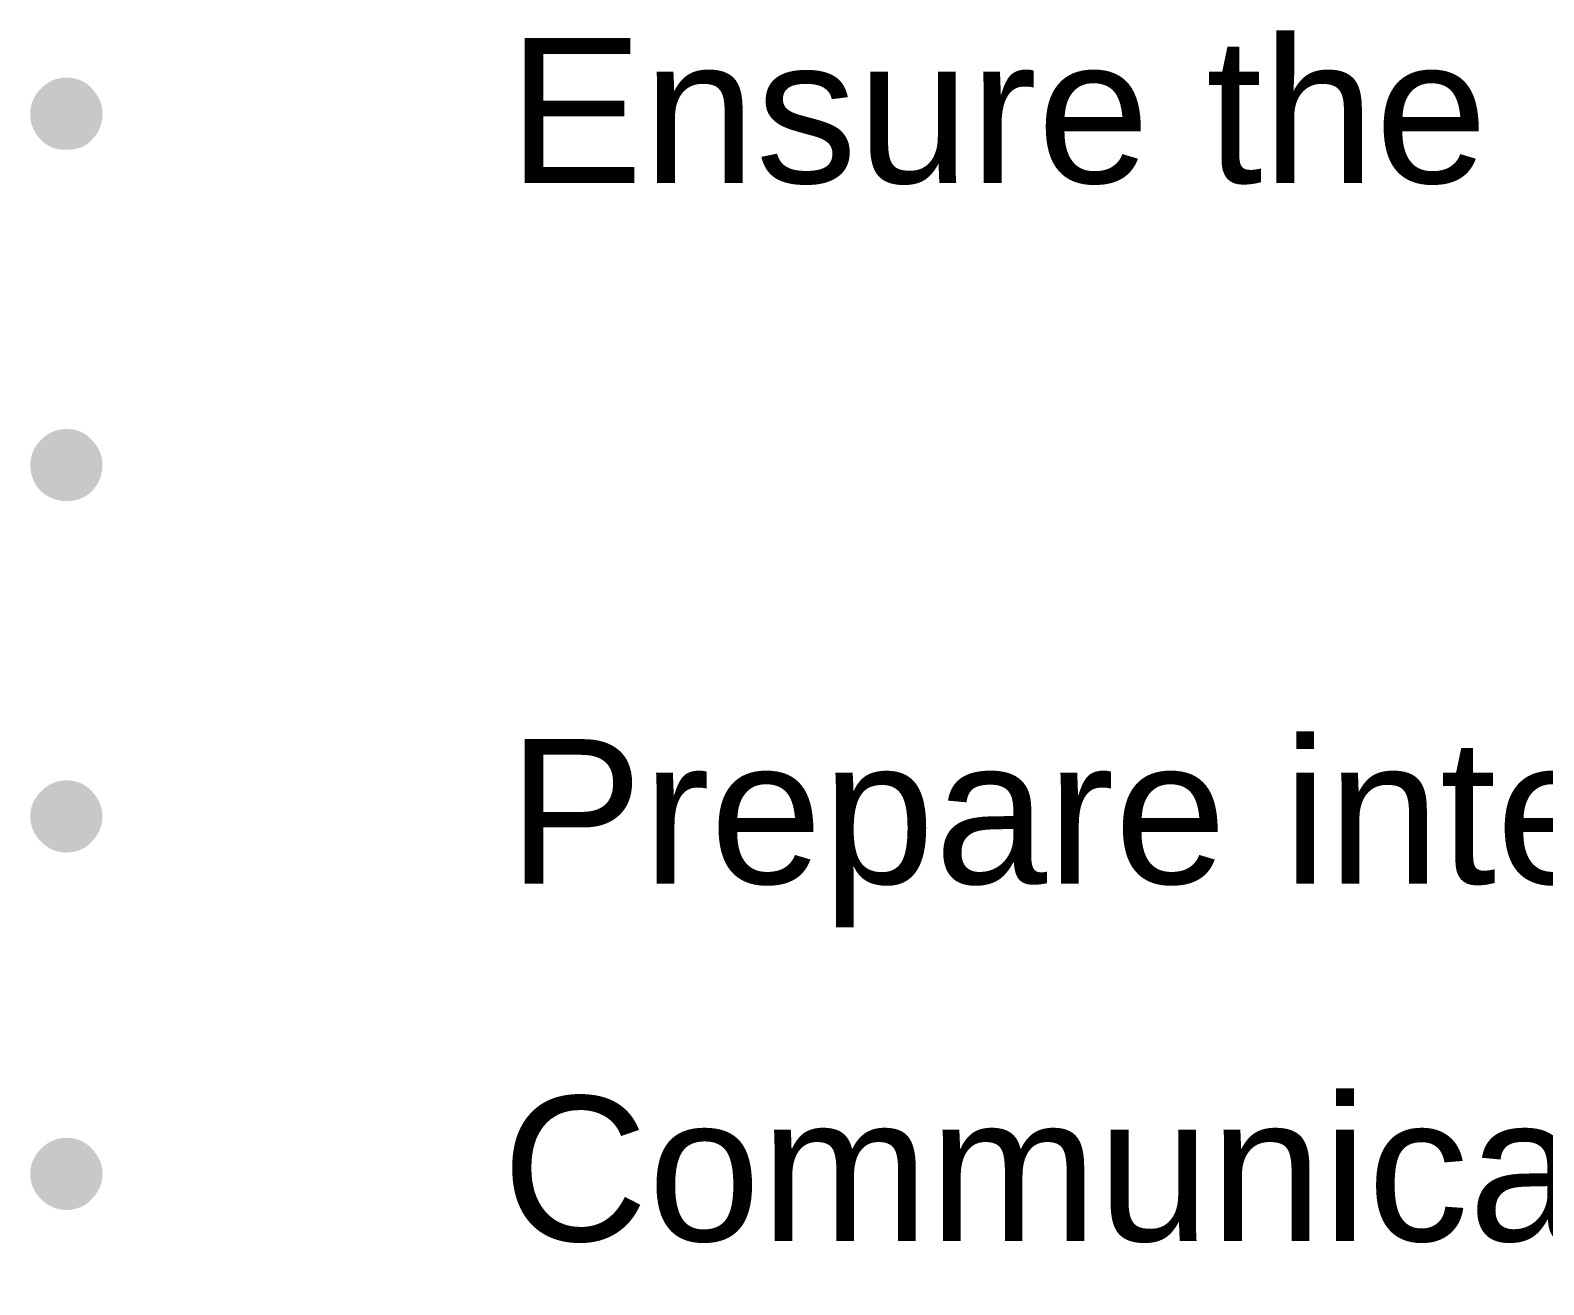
# Model space of a CAD drawing. Header units: millimetres. Extents: x 25 to 207, y 36 to 227.
# Drawn here: x 57.1 to 77.92, y 63.72 to 80.98 of the extents above; entities that cross this region are included whole.
import ezdxf

# ---------------------------------------------------------------- set-up
doc = ezdxf.new("R2010")
doc.units = ezdxf.units.MM
doc.header["$MEASUREMENT"] = 0
doc.layers.get('0').update_dxf_attribs({"linetype": 'CONTINUOUS'})
doc.styles.add('Arial$001', font='arial.ttf', dxfattribs={"height": 2.376})

msp = doc.modelspace()

# ---------------------------------------------------------------- hatches: boundary and pattern name
at = {"true_color": 0x000007}
h = msp.add_hatch(color=0, dxfattribs=at)
edge = h.paths.add_edge_path()
edge.add_spline(control_points=[(58.098, 79.831), (58.098, 79.682), (58.048, 79.566), (57.949, 79.467), (57.949, 79.467), (57.866, 79.367), (57.734, 79.334), (57.601, 79.334), (57.601, 79.334), (57.469, 79.334), (57.353, 79.367), (57.254, 79.467), (57.254, 79.467), (57.155, 79.566), (57.105, 79.682), (57.105, 79.831), (57.105, 79.831), (57.105, 79.963), (57.155, 80.079), (57.254, 80.179), (57.254, 80.179), (57.353, 80.278), (57.469, 80.327), (57.601, 80.327), (57.601, 80.327), (57.734, 80.327), (57.866, 80.278), (57.949, 80.179), (57.949, 80.179), (58.048, 80.079), (58.098, 79.963), (58.098, 79.831)], knot_values=[0, 0, 0, 0, 0.03125, 0.03125, 0.03125, 0.03125, 0.0625, 0.0625, 0.0625, 0.0625, 0.09375, 0.09375, 0.09375, 0.09375, 0.125, 0.125, 0.125, 0.125, 0.15625, 0.15625, 0.15625, 0.15625, 0.1875, 0.1875, 0.1875, 0.1875, 0.21875, 0.21875, 0.21875, 0.21875, 1, 1, 1, 1], degree=3, periodic=0)
h = msp.add_hatch(color=0, dxfattribs=at)
edge = h.paths.add_edge_path()
edge.add_spline(control_points=[(58.098, 74.998), (58.098, 74.865), (58.048, 74.733), (57.949, 74.634), (57.949, 74.634), (57.866, 74.551), (57.734, 74.501), (57.601, 74.501), (57.601, 74.501), (57.469, 74.501), (57.353, 74.551), (57.254, 74.634), (57.254, 74.634), (57.155, 74.733), (57.105, 74.865), (57.105, 74.998), (57.105, 74.998), (57.105, 75.13), (57.155, 75.246), (57.254, 75.345), (57.254, 75.345), (57.353, 75.445), (57.469, 75.494), (57.601, 75.494), (57.601, 75.494), (57.734, 75.494), (57.866, 75.445), (57.949, 75.345), (57.949, 75.345), (58.048, 75.246), (58.098, 75.13), (58.098, 74.998)], knot_values=[0, 0, 0, 0, 0.03125, 0.03125, 0.03125, 0.03125, 0.0625, 0.0625, 0.0625, 0.0625, 0.09375, 0.09375, 0.09375, 0.09375, 0.125, 0.125, 0.125, 0.125, 0.15625, 0.15625, 0.15625, 0.15625, 0.1875, 0.1875, 0.1875, 0.1875, 0.21875, 0.21875, 0.21875, 0.21875, 1, 1, 1, 1], degree=3, periodic=0)
h = msp.add_hatch(color=0, dxfattribs=at)
edge = h.paths.add_edge_path()
edge.add_spline(control_points=[(58.098, 70.164), (58.098, 70.032), (58.048, 69.916), (57.949, 69.817), (57.949, 69.817), (57.866, 69.718), (57.734, 69.668), (57.601, 69.668), (57.601, 69.668), (57.469, 69.668), (57.353, 69.718), (57.254, 69.817), (57.254, 69.817), (57.155, 69.916), (57.105, 70.032), (57.105, 70.164), (57.105, 70.164), (57.105, 70.297), (57.155, 70.413), (57.254, 70.512), (57.254, 70.512), (57.353, 70.611), (57.469, 70.661), (57.601, 70.661), (57.601, 70.661), (57.734, 70.661), (57.866, 70.611), (57.949, 70.512), (57.949, 70.512), (58.048, 70.413), (58.098, 70.297), (58.098, 70.164)], knot_values=[0, 0, 0, 0, 0.03125, 0.03125, 0.03125, 0.03125, 0.0625, 0.0625, 0.0625, 0.0625, 0.09375, 0.09375, 0.09375, 0.09375, 0.125, 0.125, 0.125, 0.125, 0.15625, 0.15625, 0.15625, 0.15625, 0.1875, 0.1875, 0.1875, 0.1875, 0.21875, 0.21875, 0.21875, 0.21875, 1, 1, 1, 1], degree=3, periodic=0)
h = msp.add_hatch(color=0, dxfattribs=at)
edge = h.paths.add_edge_path()
edge.add_spline(control_points=[(58.098, 65.249), (58.098, 65.116), (58.048, 65), (57.949, 64.901), (57.949, 64.901), (57.866, 64.802), (57.734, 64.752), (57.601, 64.752), (57.601, 64.752), (57.469, 64.752), (57.353, 64.802), (57.254, 64.901), (57.254, 64.901), (57.155, 65), (57.105, 65.116), (57.105, 65.249), (57.105, 65.249), (57.105, 65.381), (57.155, 65.497), (57.254, 65.596), (57.254, 65.596), (57.353, 65.695), (57.469, 65.745), (57.601, 65.745), (57.601, 65.745), (57.734, 65.745), (57.866, 65.695), (57.949, 65.596), (57.949, 65.596), (58.048, 65.497), (58.098, 65.381), (58.098, 65.249)], knot_values=[0, 0, 0, 0, 0.03125, 0.03125, 0.03125, 0.03125, 0.0625, 0.0625, 0.0625, 0.0625, 0.09375, 0.09375, 0.09375, 0.09375, 0.125, 0.125, 0.125, 0.125, 0.15625, 0.15625, 0.15625, 0.15625, 0.1875, 0.1875, 0.1875, 0.1875, 0.21875, 0.21875, 0.21875, 0.21875, 1, 1, 1, 1], degree=3, periodic=0)

# ---------------------------------------------------------------- texts
at = {"color": 0, "true_color": 0x000007, "style": 'Arial$001'}
for s, height, p in [('Ensure the best possible performance, quality, and responsiveness of applications. ', 1.99497, (63.676, 78.877)), ('Prepare internal documentation on code development and revisions. ', 1.98937, (63.676, 69.239)), ('Communicate development status, issues, and concerns to leadership. ', 1.99214, (63.593, 64.325))]:
    msp.add_text(s, height=height, dxfattribs=at).set_placement(p)

doc.saveas('drawing.dxf')
